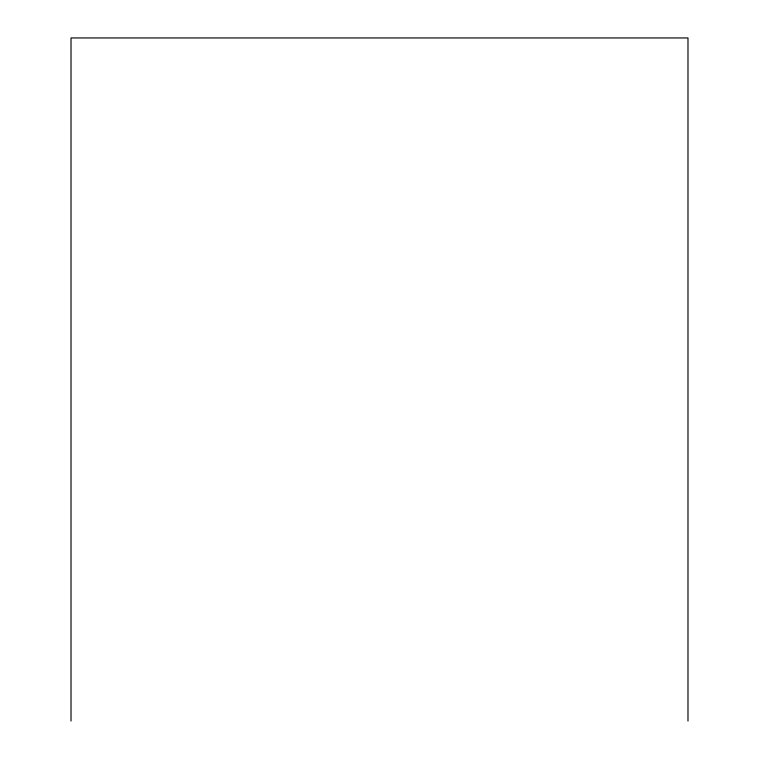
<?xml version="1.0" encoding="UTF-8"?>
<svg xmlns="http://www.w3.org/2000/svg" width="759" height="759" viewBox="0 0 759 759"><rect width="100%" height="100%" fill="white"/><g stroke="black" fill="none" stroke-linecap="round" stroke-linejoin="round"><path stroke-width="1.14" d="M687.986 721.05L687.986 37.95L71.014 37.95L71.014 721.05"/></g></svg>
